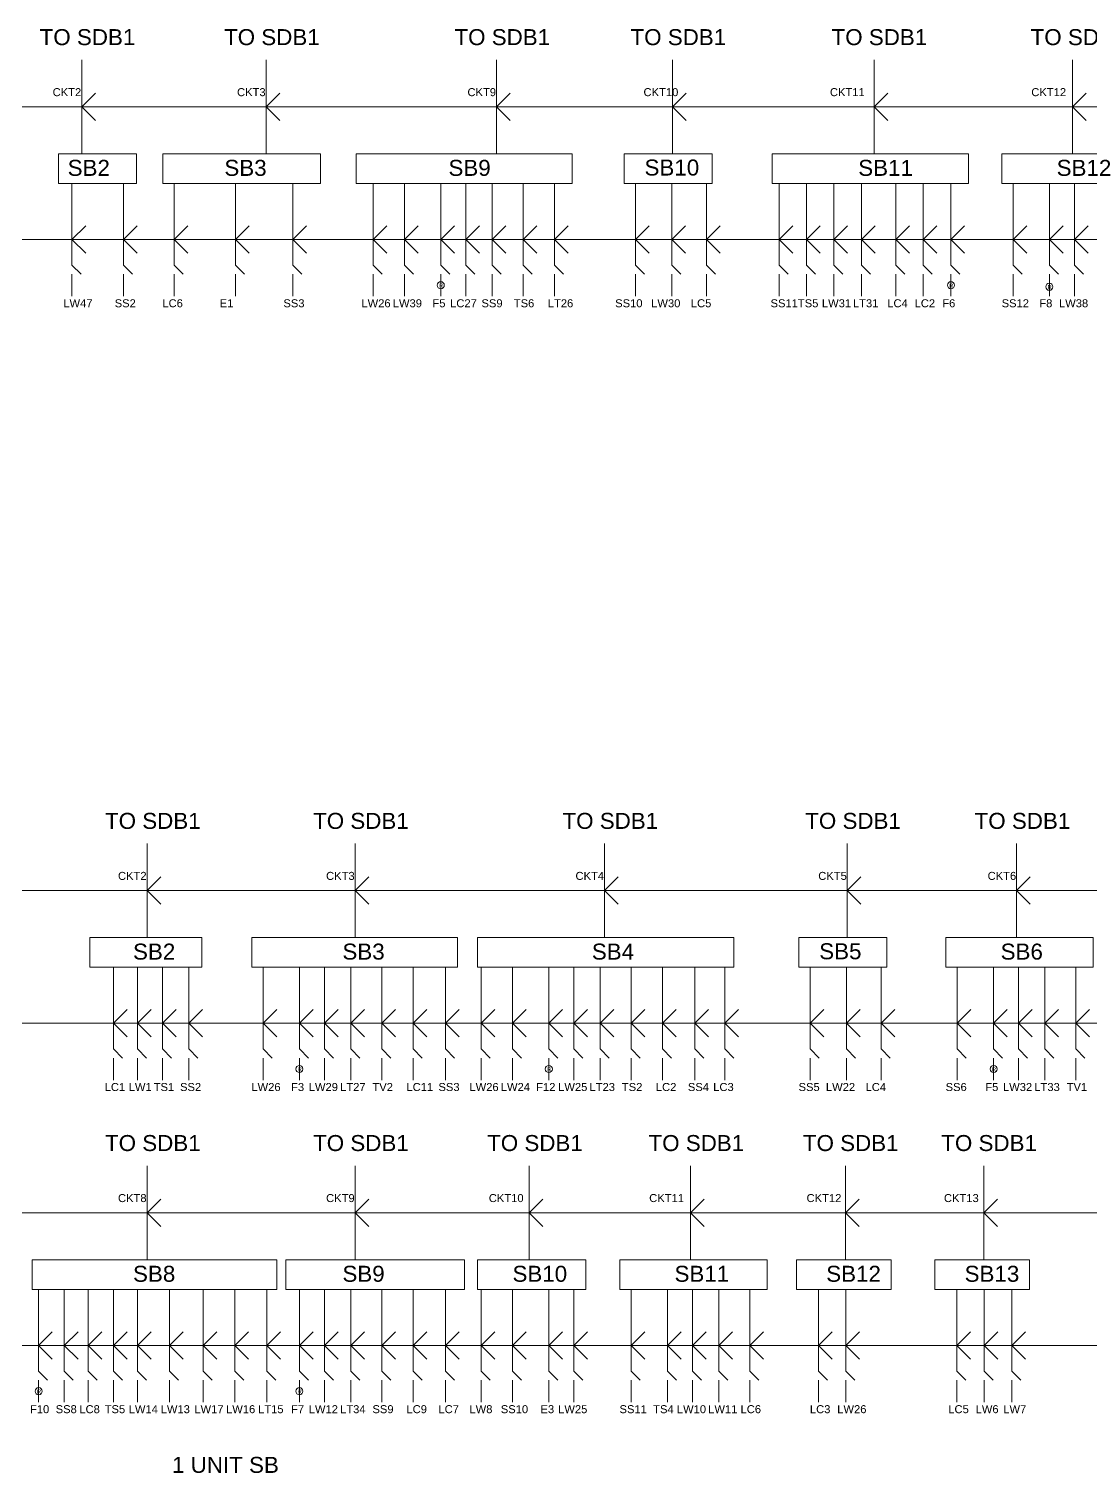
# Model space of a CAD drawing. Header units: inches. Extents: x 1065 to 31087, y 140 to 10961.
# Drawn here: x 2264 to 3855, y 2858 to 5023 of the extents above; entities that cross this region are included whole.
import ezdxf

# ---------------------------------------------------------------- set-up
doc = ezdxf.new("R2010")
doc.units = ezdxf.units.IN
doc.header["$MEASUREMENT"] = 0
doc.layers.add('6.Circuits', color=255, linetype='Continuous', lineweight=15)
doc.styles.add('Text 1', font='arial.ttf', dxfattribs={"height": 6})

msp = doc.modelspace()

# ---------------------------------------------------------------- linework, layer by layer
at = {"layer": '6.Circuits'}
for p, q in [((2343, 4836), (2343, 4977)), ((2619.5, 4836), (2619.5, 4977)), ((2965, 4836), (2965, 4977)), ((3229, 4836), (3229, 4977)), ((3531.5, 4836), (3531.5, 4977)), ((3829, 4836), (3829, 4977)), ((2343, 4906.5), (2363.5, 4927)), ((2619.5, 4906.5), (2640, 4927)), ((2965, 4906.5), (2985.5, 4927)), ((3229, 4906.5), (3249.5, 4927)), ((3531.5, 4906.5), (3552, 4927)), ((3829, 4906.5), (3849.5, 4927)), ((2110, 4906.5), (4393.5, 4906.5)), ((2343, 4906.5), (2363.5, 4886)), ((2619.5, 4906.5), (2640, 4886)), ((2965, 4906.5), (2985.5, 4886)), ((3229, 4906.5), (3249.5, 4886)), ((3531.5, 4906.5), (3552, 4886)), ((3829, 4906.5), (3849.5, 4886)), ((2328.5, 4707.5), (2328.5, 4791.5)), ((2405.5, 4707.5), (2405.5, 4791.5)), ((2481.5, 4707.5), (2481.5, 4791.5)), ((2573.5, 4707.5), (2573.5, 4791.5)), ((2659.5, 4707.5), (2659.5, 4791.5)), ((2780, 4707.5), (2780, 4791.5)), ((2827, 4707.5), (2827, 4791.5)), ((2881.5, 4707.5), (2881.5, 4791.5)), ((2919, 4707.5), (2919, 4791.5)), ((2958.5, 4707.5), (2958.5, 4791.5)), ((3005, 4707.5), (3005, 4791.5)), ((3052, 4707.5), (3052, 4791.5)), ((3173.5, 4707.5), (3173.5, 4791.5)), ((3228, 4707.5), (3228, 4791.5)), ((3280, 4707.5), (3280, 4791.5)), ((3389, 4707.5), (3389, 4791.5)), ((3430, 4707.5), (3430, 4791.5)), ((3471, 4707.5), (3471, 4791.5)), ((3512.5, 4707.5), (3512.5, 4791.5)), ((3564, 4707.5), (3564, 4791.5)), ((3605, 4707.5), (3605, 4791.5)), ((3646.5, 4707.5), (3646.5, 4791.5)), ((3740, 4707.5), (3740, 4791.5)), ((3794.5, 4707.5), (3794.5, 4791.5)), ((3832, 4707.5), (3832, 4791.5)), ((2328.5, 4707.5), (2349, 4728)), ((2405.5, 4707.5), (2426, 4728)), ((2481.5, 4707.5), (2502, 4728)), ((2573.5, 4707.5), (2594, 4728)), ((2659.5, 4707.5), (2680, 4728)), ((2780, 4707.5), (2800.5, 4728)), ((2827, 4707.5), (2847.5, 4728)), ((2881.5, 4707.5), (2902, 4728)), ((2919, 4707.5), (2939.5, 4728)), ((2958.5, 4707.5), (2979, 4728)), ((3005, 4707.5), (3025.5, 4728)), ((3052, 4707.5), (3072.5, 4728)), ((3173.5, 4707.5), (3194, 4728)), ((3228, 4707.5), (3248.5, 4728)), ((3280, 4707.5), (3300.5, 4728)), ((3389, 4707.5), (3409.5, 4728)), ((3430, 4707.5), (3450.5, 4728)), ((3471, 4707.5), (3491.5, 4728)), ((3512.5, 4707.5), (3533, 4728)), ((3564, 4707.5), (3584.5, 4728)), ((3605, 4707.5), (3625.5, 4728)), ((3646.5, 4707.5), (3667, 4728)), ((3740, 4707.5), (3760.5, 4728)), ((3794.5, 4707.5), (3815, 4728)), ((3832, 4707.5), (3852.5, 4728)), ((1918.5, 4707.5), (4535.5, 4707.5)), ((2328.5, 4707.5), (2328.5, 4669)), ((2328.5, 4707.5), (2349, 4687)), ((2405.5, 4707.5), (2405.5, 4669)), ((2405.5, 4707.5), (2426, 4687)), ((2481.5, 4707.5), (2481.5, 4669)), ((2481.5, 4707.5), (2502, 4687)), ((2573.5, 4707.5), (2573.5, 4669)), ((2573.5, 4707.5), (2594, 4687)), ((2659.5, 4707.5), (2659.5, 4669)), ((2659.5, 4707.5), (2680, 4687)), ((2780, 4707.5), (2780, 4669)), ((2780, 4707.5), (2800.5, 4687)), ((2827, 4707.5), (2827, 4669)), ((2827, 4707.5), (2847.5, 4687)), ((2881.5, 4707.5), (2881.5, 4669)), ((2881.5, 4707.5), (2902, 4687)), ((2919, 4707.5), (2919, 4669)), ((2919, 4707.5), (2939.5, 4687)), ((2958.5, 4707.5), (2958.5, 4669)), ((2958.5, 4707.5), (2979, 4687)), ((3005, 4707.5), (3005, 4669)), ((3005, 4707.5), (3025.5, 4687)), ((3052, 4707.5), (3052, 4669)), ((3052, 4707.5), (3072.5, 4687)), ((3173.5, 4707.5), (3173.5, 4669)), ((3173.5, 4707.5), (3194, 4687)), ((3228, 4707.5), (3228, 4669)), ((3228, 4707.5), (3248.5, 4687)), ((3280, 4707.5), (3280, 4669)), ((3280, 4707.5), (3300.5, 4687)), ((3389, 4707.5), (3389, 4669)), ((3389, 4707.5), (3409.5, 4687)), ((3430, 4707.5), (3430, 4669)), ((3430, 4707.5), (3450.5, 4687)), ((3471, 4707.5), (3471, 4669)), ((3471, 4707.5), (3491.5, 4687)), ((3512.5, 4707.5), (3512.5, 4669)), ((3512.5, 4707.5), (3533, 4687)), ((3564, 4707.5), (3564, 4669)), ((3564, 4707.5), (3584.5, 4687)), ((3605, 4707.5), (3605, 4669)), ((3605, 4707.5), (3625.5, 4687)), ((3646.5, 4707.5), (3646.5, 4669)), ((3646.5, 4707.5), (3667, 4687)), ((3740, 4707.5), (3740, 4669)), ((3740, 4707.5), (3760.5, 4687)), ((3794.5, 4707.5), (3794.5, 4669)), ((3794.5, 4707.5), (3815, 4687)), ((3832, 4707.5), (3832, 4669)), ((3832, 4707.5), (3852.5, 4687)), ((2328.5, 4669), (2342, 4655.5)), ((2328.5, 4655.5), (2328.5, 4622.5)), ((2405.5, 4669), (2419, 4655.5)), ((2405.5, 4655.5), (2405.5, 4622.5)), ((2481.5, 4669), (2495, 4655.5)), ((2481.5, 4655.5), (2481.5, 4622.5)), ((2573.5, 4669), (2587, 4655.5)), ((2573.5, 4655.5), (2573.5, 4622.5)), ((2659.5, 4669), (2673, 4655.5)), ((2659.5, 4655.5), (2659.5, 4622.5)), ((2780, 4669), (2793.5, 4655.5)), ((2780, 4655.5), (2780, 4622.5)), ((2827, 4669), (2840.5, 4655.5)), ((2827, 4655.5), (2827, 4622.5)), ((2881.5, 4669), (2895, 4655.5)), ((2881.5, 4655.5), (2881.5, 4622.5)), ((2919, 4669), (2932.5, 4655.5)), ((2919, 4655.5), (2919, 4622.5)), ((2958.5, 4669), (2972, 4655.5)), ((2958.5, 4655.5), (2958.5, 4622.5)), ((3005, 4669), (3018.5, 4655.5)), ((3005, 4655.5), (3005, 4622.5)), ((3052, 4669), (3065.5, 4655.5)), ((3052, 4655.5), (3052, 4622.5)), ((3173.5, 4669), (3187, 4655.5)), ((3173.5, 4655.5), (3173.5, 4622.5)), ((3228, 4669), (3241.5, 4655.5)), ((3228, 4655.5), (3228, 4622.5)), ((3280, 4669), (3293.5, 4655.5)), ((3280, 4655.5), (3280, 4622.5)), ((3389, 4669), (3402.5, 4655.5)), ((3389, 4655.5), (3389, 4622.5)), ((3430, 4669), (3443.5, 4655.5)), ((3430, 4655.5), (3430, 4622.5)), ((3471, 4669), (3484.5, 4655.5)), ((3471, 4655.5), (3471, 4622.5)), ((3512.5, 4669), (3526, 4655.5)), ((3512.5, 4655.5), (3512.5, 4622.5)), ((3564, 4669), (3577.5, 4655.5)), ((3564, 4655.5), (3564, 4622.5)), ((3605, 4669), (3618.5, 4655.5)), ((3605, 4655.5), (3605, 4622.5)), ((3646.5, 4669), (3660, 4655.5)), ((3646.5, 4655.5), (3646.5, 4622.5)), ((3740, 4669), (3753.5, 4655.5)), ((3740, 4655.5), (3740, 4622.5)), ((3794.5, 4669), (3808, 4655.5)), ((3794.5, 4655.5), (3794.5, 4622.5)), ((3832, 4669), (3845.5, 4655.5)), ((3832, 4655.5), (3832, 4622.5)), ((2441, 3661), (2441, 3802)), ((2753, 3661), (2753, 3802)), ((3127, 3661), (3127, 3802)), ((3491, 3661), (3491, 3802)), ((3745, 3661), (3745, 3802)), ((2441, 3731.5), (2461.5, 3752)), ((2753, 3731.5), (2773.5, 3752)), ((3127, 3731.5), (3147.5, 3752)), ((3491, 3731.5), (3511.5, 3752)), ((3745, 3731.5), (3765.5, 3752)), ((2183, 3731.5), (4054, 3731.5)), ((2441, 3731.5), (2461.5, 3711)), ((2753, 3731.5), (2773.5, 3711)), ((3127, 3731.5), (3147.5, 3711)), ((3491, 3731.5), (3511.5, 3711)), ((3745, 3731.5), (3765.5, 3711)), ((2390.5, 3532.5), (2390.5, 3616.5)), ((2426.5, 3532.5), (2426.5, 3616.5)), ((2464, 3532.5), (2464, 3616.5)), ((2503.5, 3532.5), (2503.5, 3616.5)), ((2615, 3532.5), (2615, 3616.5)), ((2669.5, 3532.5), (2669.5, 3616.5)), ((2707, 3532.5), (2707, 3616.5)), ((2746.5, 3532.5), (2746.5, 3616.5)), ((2793, 3532.5), (2793, 3616.5)), ((2840, 3532.5), (2840, 3616.5)), ((2888.5, 3532.5), (2888.5, 3616.5)), ((2942, 3532.5), (2942, 3616.5)), ((2989, 3532.5), (2989, 3616.5)), ((3043.5, 3532.5), (3043.5, 3616.5)), ((3081, 3532.5), (3081, 3616.5)), ((3120.5, 3532.5), (3120.5, 3616.5)), ((3167, 3532.5), (3167, 3616.5)), ((3214, 3532.5), (3214, 3616.5)), ((3262.5, 3532.5), (3262.5, 3616.5)), ((3307.5, 3532.5), (3307.5, 3616.5)), ((3435.5, 3532.5), (3435.5, 3616.5)), ((3490, 3532.5), (3490, 3616.5)), ((3542, 3532.5), (3542, 3616.5)), ((3656, 3532.5), (3656, 3616.5)), ((3710.5, 3532.5), (3710.5, 3616.5)), ((3748, 3532.5), (3748, 3616.5)), ((3787.5, 3532.5), (3787.5, 3616.5)), ((3834, 3532.5), (3834, 3616.5)), ((2390.5, 3532.5), (2411, 3553)), ((2426.5, 3532.5), (2447, 3553)), ((2464, 3532.5), (2484.5, 3553)), ((2503.5, 3532.5), (2524, 3553)), ((2615, 3532.5), (2635.5, 3553)), ((2669.5, 3532.5), (2690, 3553)), ((2707, 3532.5), (2727.5, 3553)), ((2746.5, 3532.5), (2767, 3553)), ((2793, 3532.5), (2813.5, 3553)), ((2840, 3532.5), (2860.5, 3553)), ((2888.5, 3532.5), (2909, 3553)), ((2942, 3532.5), (2962.5, 3553)), ((2989, 3532.5), (3009.5, 3553)), ((3043.5, 3532.5), (3064, 3553)), ((3081, 3532.5), (3101.5, 3553)), ((3120.5, 3532.5), (3141, 3553)), ((3167, 3532.5), (3187.5, 3553)), ((3214, 3532.5), (3234.5, 3553)), ((3262.5, 3532.5), (3283, 3553)), ((3307.5, 3532.5), (3328, 3553)), ((3435.5, 3532.5), (3456, 3553)), ((3490, 3532.5), (3510.5, 3553)), ((3542, 3532.5), (3562.5, 3553)), ((3656, 3532.5), (3676.5, 3553)), ((3710.5, 3532.5), (3731, 3553)), ((3748, 3532.5), (3768.5, 3553)), ((3787.5, 3532.5), (3808, 3553)), ((3834, 3532.5), (3854.5, 3553)), ((2142.5, 3532.5), (4159, 3532.5)), ((2390.5, 3532.5), (2390.5, 3494)), ((2390.5, 3532.5), (2411, 3512)), ((2426.5, 3532.5), (2426.5, 3494)), ((2426.5, 3532.5), (2447, 3512)), ((2464, 3532.5), (2464, 3494)), ((2464, 3532.5), (2484.5, 3512)), ((2503.5, 3532.5), (2503.5, 3494)), ((2503.5, 3532.5), (2524, 3512)), ((2615, 3532.5), (2615, 3494)), ((2615, 3532.5), (2635.5, 3512)), ((2669.5, 3532.5), (2669.5, 3494)), ((2669.5, 3532.5), (2690, 3512)), ((2707, 3532.5), (2707, 3494)), ((2707, 3532.5), (2727.5, 3512)), ((2746.5, 3532.5), (2746.5, 3494)), ((2746.5, 3532.5), (2767, 3512)), ((2793, 3532.5), (2793, 3494)), ((2793, 3532.5), (2813.5, 3512)), ((2840, 3532.5), (2840, 3494)), ((2840, 3532.5), (2860.5, 3512)), ((2888.5, 3532.5), (2888.5, 3494)), ((2888.5, 3532.5), (2909, 3512)), ((2942, 3532.5), (2942, 3494)), ((2942, 3532.5), (2962.5, 3512)), ((2989, 3532.5), (2989, 3494)), ((2989, 3532.5), (3009.5, 3512)), ((3043.5, 3532.5), (3043.5, 3494)), ((3043.5, 3532.5), (3064, 3512)), ((3081, 3532.5), (3081, 3494)), ((3081, 3532.5), (3101.5, 3512)), ((3120.5, 3532.5), (3120.5, 3494)), ((3120.5, 3532.5), (3141, 3512)), ((3167, 3532.5), (3167, 3494)), ((3167, 3532.5), (3187.5, 3512)), ((3214, 3532.5), (3214, 3494)), ((3214, 3532.5), (3234.5, 3512)), ((3262.5, 3532.5), (3262.5, 3494)), ((3262.5, 3532.5), (3283, 3512)), ((3307.5, 3532.5), (3307.5, 3494)), ((3307.5, 3532.5), (3328, 3512)), ((3435.5, 3532.5), (3435.5, 3494)), ((3435.5, 3532.5), (3456, 3512)), ((3490, 3532.5), (3490, 3494)), ((3490, 3532.5), (3510.5, 3512)), ((3542, 3532.5), (3542, 3494)), ((3542, 3532.5), (3562.5, 3512)), ((3656, 3532.5), (3656, 3494)), ((3656, 3532.5), (3676.5, 3512)), ((3710.5, 3532.5), (3710.5, 3494)), ((3710.5, 3532.5), (3731, 3512)), ((3748, 3532.5), (3748, 3494)), ((3748, 3532.5), (3768.5, 3512)), ((3787.5, 3532.5), (3787.5, 3494)), ((3787.5, 3532.5), (3808, 3512)), ((3834, 3532.5), (3834, 3494)), ((3834, 3532.5), (3854.5, 3512)), ((2390.5, 3494), (2404, 3480.5)), ((2426.5, 3494), (2440, 3480.5)), ((2464, 3494), (2477.5, 3480.5)), ((2503.5, 3494), (2517, 3480.5)), ((2615, 3494), (2628.5, 3480.5)), ((2669.5, 3494), (2683, 3480.5)), ((2707, 3494), (2720.5, 3480.5)), ((2746.5, 3494), (2760, 3480.5)), ((2793, 3494), (2806.5, 3480.5)), ((2840, 3494), (2853.5, 3480.5)), ((2888.5, 3494), (2902, 3480.5)), ((2942, 3494), (2955.5, 3480.5)), ((2989, 3494), (3002.5, 3480.5)), ((3043.5, 3494), (3057, 3480.5)), ((3081, 3494), (3094.5, 3480.5)), ((3120.5, 3494), (3134, 3480.5)), ((3167, 3494), (3180.5, 3480.5)), ((3214, 3494), (3227.5, 3480.5)), ((3262.5, 3494), (3276, 3480.5)), ((3307.5, 3494), (3321, 3480.5)), ((3435.5, 3494), (3449, 3480.5)), ((3490, 3494), (3503.5, 3480.5)), ((3542, 3494), (3555.5, 3480.5)), ((3656, 3494), (3669.5, 3480.5)), ((3710.5, 3494), (3724, 3480.5)), ((3748, 3494), (3761.5, 3480.5)), ((3787.5, 3494), (3801, 3480.5)), ((3834, 3494), (3847.5, 3480.5)), ((2390.5, 3480.5), (2390.5, 3447.5)), ((2426.5, 3480.5), (2426.5, 3447.5)), ((2464, 3480.5), (2464, 3447.5)), ((2503.5, 3480.5), (2503.5, 3447.5)), ((2615, 3480.5), (2615, 3447.5)), ((2669.5, 3480.5), (2669.5, 3447.5)), ((2707, 3480.5), (2707, 3447.5)), ((2746.5, 3480.5), (2746.5, 3447.5)), ((2793, 3480.5), (2793, 3447.5)), ((2840, 3480.5), (2840, 3447.5)), ((2888.5, 3480.5), (2888.5, 3447.5)), ((2942, 3480.5), (2942, 3447.5)), ((2989, 3480.5), (2989, 3447.5)), ((3043.5, 3480.5), (3043.5, 3447.5)), ((3081, 3480.5), (3081, 3447.5)), ((3120.5, 3480.5), (3120.5, 3447.5)), ((3167, 3480.5), (3167, 3447.5)), ((3214, 3480.5), (3214, 3447.5)), ((3262.5, 3480.5), (3262.5, 3447.5)), ((3307.5, 3480.5), (3307.5, 3447.5)), ((3435.5, 3480.5), (3435.5, 3447.5)), ((3490, 3480.5), (3490, 3447.5)), ((3542, 3480.5), (3542, 3447.5)), ((3656, 3480.5), (3656, 3447.5)), ((3710.5, 3480.5), (3710.5, 3447.5)), ((3748, 3480.5), (3748, 3447.5)), ((3787.5, 3480.5), (3787.5, 3447.5)), ((3834, 3480.5), (3834, 3447.5)), ((2441, 3178), (2441, 3319)), ((2753, 3178), (2753, 3319)), ((3014, 3178), (3014, 3319)), ((3256, 3178), (3256, 3319)), ((3488.5, 3178), (3488.5, 3319)), ((3696, 3178), (3696, 3319)), ((2074, 3248.5), (4054, 3248.5)), ((2441, 3248.5), (2461.5, 3269)), ((2441, 3248.5), (2461.5, 3228)), ((2753, 3248.5), (2773.5, 3269)), ((2753, 3248.5), (2773.5, 3228)), ((3014, 3248.5), (3034.5, 3269)), ((3014, 3248.5), (3034.5, 3228)), ((3256, 3248.5), (3276.5, 3269)), ((3256, 3248.5), (3276.5, 3228)), ((3488.5, 3248.5), (3509, 3269)), ((3488.5, 3248.5), (3509, 3228)), ((3696, 3248.5), (3716.5, 3269)), ((3696, 3248.5), (3716.5, 3228)), ((2278.5, 3049.5), (2278.5, 3133.5)), ((2317, 3049.5), (2317, 3133.5)), ((2352.5, 3049.5), (2352.5, 3133.5)), ((2390.5, 3049.5), (2390.5, 3133.5)), ((2426.5, 3049.5), (2426.5, 3133.5)), ((2474.5, 3049.5), (2474.5, 3133.5)), ((2525, 3049.5), (2525, 3133.5)), ((2572.5, 3049.5), (2572.5, 3133.5)), ((2620.5, 3049.5), (2620.5, 3133.5)), ((2669.5, 3049.5), (2669.5, 3133.5)), ((2707, 3049.5), (2707, 3133.5)), ((2746.5, 3049.5), (2746.5, 3133.5)), ((2793, 3049.5), (2793, 3133.5)), ((2840, 3049.5), (2840, 3133.5)), ((2888.5, 3049.5), (2888.5, 3133.5)), ((2942, 3049.5), (2942, 3133.5)), ((2989, 3049.5), (2989, 3133.5)), ((3043.5, 3049.5), (3043.5, 3133.5)), ((3081, 3049.5), (3081, 3133.5)), ((3167, 3049.5), (3167, 3133.5)), ((3221.5, 3049.5), (3221.5, 3133.5)), ((3259, 3049.5), (3259, 3133.5)), ((3298.5, 3049.5), (3298.5, 3133.5)), ((3345, 3049.5), (3345, 3133.5)), ((3448, 3049.5), (3448, 3133.5)), ((3489, 3049.5), (3489, 3133.5)), ((3655.5, 3049.5), (3655.5, 3133.5)), ((3696.5, 3049.5), (3696.5, 3133.5)), ((3738, 3049.5), (3738, 3133.5)), ((2278.5, 3049.5), (2299, 3070)), ((2317, 3049.5), (2337.5, 3070)), ((2352.5, 3049.5), (2373, 3070)), ((2390.5, 3049.5), (2411, 3070)), ((2426.5, 3049.5), (2447, 3070)), ((2474.5, 3049.5), (2495, 3070)), ((2525, 3049.5), (2545.5, 3070)), ((2572.5, 3049.5), (2593, 3070)), ((2620.5, 3049.5), (2641, 3070)), ((2669.5, 3049.5), (2690, 3070)), ((2707, 3049.5), (2727.5, 3070)), ((2746.5, 3049.5), (2767, 3070)), ((2793, 3049.5), (2813.5, 3070)), ((2840, 3049.5), (2860.5, 3070)), ((2888.5, 3049.5), (2909, 3070)), ((2942, 3049.5), (2962.5, 3070)), ((2989, 3049.5), (3009.5, 3070)), ((3043.5, 3049.5), (3064, 3070)), ((3081, 3049.5), (3101.5, 3070)), ((3167, 3049.5), (3187.5, 3070)), ((3221.5, 3049.5), (3242, 3070)), ((3259, 3049.5), (3279.5, 3070)), ((3298.5, 3049.5), (3319, 3070)), ((3345, 3049.5), (3365.5, 3070)), ((3448, 3049.5), (3468.5, 3070)), ((3489, 3049.5), (3509.5, 3070)), ((3655.5, 3049.5), (3676, 3070)), ((3696.5, 3049.5), (3717, 3070)), ((3738, 3049.5), (3758.5, 3070)), ((2142.5, 3049.5), (4159, 3049.5)), ((2278.5, 3049.5), (2278.5, 3011)), ((2278.5, 3049.5), (2299, 3029)), ((2317, 3049.5), (2317, 3011)), ((2317, 3049.5), (2337.5, 3029)), ((2352.5, 3049.5), (2352.5, 3011)), ((2352.5, 3049.5), (2373, 3029)), ((2390.5, 3049.5), (2390.5, 3011)), ((2390.5, 3049.5), (2411, 3029)), ((2426.5, 3049.5), (2426.5, 3011)), ((2426.5, 3049.5), (2447, 3029)), ((2474.5, 3049.5), (2474.5, 3011)), ((2474.5, 3049.5), (2495, 3029)), ((2525, 3049.5), (2525, 3011)), ((2525, 3049.5), (2545.5, 3029)), ((2572.5, 3049.5), (2572.5, 3011)), ((2572.5, 3049.5), (2593, 3029)), ((2620.5, 3049.5), (2620.5, 3011)), ((2620.5, 3049.5), (2641, 3029)), ((2669.5, 3049.5), (2669.5, 3011)), ((2669.5, 3049.5), (2690, 3029)), ((2707, 3049.5), (2707, 3011)), ((2707, 3049.5), (2727.5, 3029)), ((2746.5, 3049.5), (2746.5, 3011)), ((2746.5, 3049.5), (2767, 3029)), ((2793, 3049.5), (2793, 3011)), ((2793, 3049.5), (2813.5, 3029)), ((2840, 3049.5), (2840, 3011)), ((2840, 3049.5), (2860.5, 3029)), ((2888.5, 3049.5), (2888.5, 3011)), ((2888.5, 3049.5), (2909, 3029)), ((2942, 3049.5), (2942, 3011)), ((2942, 3049.5), (2962.5, 3029)), ((2989, 3049.5), (2989, 3011)), ((2989, 3049.5), (3009.5, 3029)), ((3043.5, 3049.5), (3043.5, 3011)), ((3043.5, 3049.5), (3064, 3029)), ((3081, 3049.5), (3081, 3011)), ((3081, 3049.5), (3101.5, 3029)), ((3167, 3049.5), (3167, 3011)), ((3167, 3049.5), (3187.5, 3029)), ((3221.5, 3049.5), (3221.5, 3011)), ((3221.5, 3049.5), (3242, 3029)), ((3259, 3049.5), (3259, 3011)), ((3259, 3049.5), (3279.5, 3029)), ((3298.5, 3049.5), (3298.5, 3011)), ((3298.5, 3049.5), (3319, 3029)), ((3345, 3049.5), (3345, 3011)), ((3345, 3049.5), (3365.5, 3029)), ((3448, 3049.5), (3448, 3011)), ((3448, 3049.5), (3468.5, 3029)), ((3489, 3049.5), (3489, 3011)), ((3489, 3049.5), (3509.5, 3029)), ((3655.5, 3049.5), (3655.5, 3011)), ((3655.5, 3049.5), (3676, 3029)), ((3696.5, 3049.5), (3696.5, 3011)), ((3696.5, 3049.5), (3717, 3029)), ((3738, 3049.5), (3738, 3011)), ((3738, 3049.5), (3758.5, 3029)), ((2278.5, 3011), (2292, 2997.5)), ((2317, 3011), (2330.5, 2997.5)), ((2352.5, 3011), (2366, 2997.5)), ((2390.5, 3011), (2404, 2997.5)), ((2426.5, 3011), (2440, 2997.5)), ((2474.5, 3011), (2488, 2997.5)), ((2525, 3011), (2538.5, 2997.5)), ((2572.5, 3011), (2586, 2997.5)), ((2620.5, 3011), (2634, 2997.5)), ((2669.5, 3011), (2683, 2997.5)), ((2707, 3011), (2720.5, 2997.5)), ((2746.5, 3011), (2760, 2997.5)), ((2793, 3011), (2806.5, 2997.5)), ((2840, 3011), (2853.5, 2997.5)), ((2888.5, 3011), (2902, 2997.5)), ((2942, 3011), (2955.5, 2997.5)), ((2989, 3011), (3002.5, 2997.5)), ((3043.5, 3011), (3057, 2997.5)), ((3081, 3011), (3094.5, 2997.5)), ((3167, 3011), (3180.5, 2997.5)), ((3221.5, 3011), (3235, 2997.5)), ((3259, 3011), (3272.5, 2997.5)), ((3298.5, 3011), (3312, 2997.5)), ((3345, 3011), (3358.5, 2997.5)), ((3448, 3011), (3461.5, 2997.5)), ((3489, 3011), (3502.5, 2997.5)), ((3655.5, 3011), (3669, 2997.5)), ((3696.5, 3011), (3710, 2997.5)), ((3738, 3011), (3751.5, 2997.5)), ((2278.5, 2997.5), (2278.5, 2964.5)), ((2317, 2997.5), (2317, 2964.5)), ((2352.5, 2997.5), (2352.5, 2964.5)), ((2390.5, 2997.5), (2390.5, 2964.5)), ((2426.5, 2997.5), (2426.5, 2964.5)), ((2474.5, 2997.5), (2474.5, 2964.5)), ((2525, 2997.5), (2525, 2964.5)), ((2572.5, 2997.5), (2572.5, 2964.5)), ((2620.5, 2997.5), (2620.5, 2964.5)), ((2669.5, 2997.5), (2669.5, 2964.5)), ((2707, 2997.5), (2707, 2964.5)), ((2746.5, 2997.5), (2746.5, 2964.5)), ((2793, 2997.5), (2793, 2964.5)), ((2840, 2997.5), (2840, 2964.5)), ((2888.5, 2997.5), (2888.5, 2964.5)), ((2942, 2997.5), (2942, 2964.5)), ((2989, 2997.5), (2989, 2964.5)), ((3043.5, 2997.5), (3043.5, 2964.5)), ((3081, 2997.5), (3081, 2964.5)), ((3167, 2997.5), (3167, 2964.5)), ((3221.5, 2997.5), (3221.5, 2964.5)), ((3259, 2997.5), (3259, 2964.5)), ((3298.5, 2997.5), (3298.5, 2964.5)), ((3345, 2997.5), (3345, 2964.5)), ((3448, 2997.5), (3448, 2964.5)), ((3489, 2997.5), (3489, 2964.5)), ((3655.5, 2997.5), (3655.5, 2964.5)), ((3696.5, 2997.5), (3696.5, 2964.5)), ((3738, 2997.5), (3738, 2964.5))]:
    msp.add_line(p, q, dxfattribs=at)
for points in [[(2308.5, 4836), (2425, 4836), (2425, 4791.5), (2308.5, 4791.5)], [(2464.5, 4836), (2701, 4836), (2701, 4791.5), (2464.5, 4791.5)], [(2754.5, 4836), (3078.5, 4836), (3078.5, 4791.5), (2754.5, 4791.5)], [(3156.5, 4836), (3288.5, 4836), (3288.5, 4791.5), (3156.5, 4791.5)], [(3378.5, 4836), (3673, 4836), (3673, 4791.5), (3378.5, 4791.5)], [(3723, 4836), (3944, 4836), (3944, 4791.5), (3723, 4791.5)], [(2355, 3661), (2523, 3661), (2523, 3616.5), (2355, 3616.5)], [(2598, 3661), (2906.5, 3661), (2906.5, 3616.5), (2598, 3616.5)], [(2936.5, 3661), (3321, 3661), (3321, 3616.5), (2936.5, 3616.5)], [(3418.5, 3661), (3550.5, 3661), (3550.5, 3616.5), (3418.5, 3616.5)], [(3639, 3661), (3860, 3661), (3860, 3616.5), (3639, 3616.5)], [(2269, 3178), (2635.5, 3178), (2635.5, 3133.5), (2269, 3133.5)], [(2649, 3178), (2917, 3178), (2917, 3133.5), (2649, 3133.5)], [(2936.5, 3178), (3099, 3178), (3099, 3133.5), (2936.5, 3133.5)], [(3150, 3178), (3371, 3178), (3371, 3133.5), (3150, 3133.5)], [(3415, 3178), (3557, 3178), (3557, 3133.5), (3415, 3133.5)], [(3622.5, 3178), (3764.5, 3178), (3764.5, 3133.5), (3622.5, 3133.5)]]:
    msp.add_lwpolyline(points, close=True, dxfattribs=at)
for centre in [(2881.5, 4639), (3646.5, 4639), (3793.99252, 4636.72207), (2669.5, 3464), (3043.5, 3464), (3710.5, 3464), (2278.5, 2981), (2669.5, 2981)]:
    msp.add_circle(centre, 5.3033, dxfattribs=at)

# ---------------------------------------------------------------- texts
at = {"layer": '6.Circuits', "attachment_point": 1, "style": 'Text 1'}
for s, width, heights, insert, char_height in [('TO {\\fArial Baltic|b0|i0|c186|p34;SDB1}', 150.6610525, [30.45342], (2280, 5023), 24), ('TO {\\fArial Baltic|b0|i0|c186|p34;SDB1}', 150.6610525, [30.45342], (2556.5, 5023), 24), ('TO {\\fArial Baltic|b0|i0|c186|p34;SDB1}', 150.6610525, [30.45342], (2902, 5023), 24), ('TO {\\fArial Baltic|b0|i0|c186|p34;SDB1}', 150.6610525, [30.45342], (3166, 5023), 24), ('TO {\\fArial Baltic|b0|i0|c186|p34;SDB1}', 138.5125372, [53.9443], (3467.5, 5023), 24), ('TO {\\fArial Baltic|b0|i0|c186|p34;SDB1}', 150.6610525, [30.45342], (3766, 5023), 24), ('{\\fArial Baltic|b0|i0|c186|p34;CKT2}', 14.5, [0], (2299.5, 4934.5), 12), ('{\\fArial Baltic|b0|i0|c186|p34;CKT}3', 14.5, [0], (2576, 4934.5), 12), ('{\\fArial Baltic|b0|i0|c186|p34;CKT}9', 14.5, [0], (2921.5, 4934.5), 12), ('{\\fArial Baltic|b0|i0|c186|p34;CKT}10', 14.5, [0], (3185.5, 4934.5), 12), ('{\\fArial Baltic|b0|i0|c186|p34;CKT}11', 14.5, [12.40928], (3465, 4934.5), 12), ('{\\fArial Baltic|b0|i0|c186|p34;CKT1}2', 14.5, [0], (3767, 4934.5), 12), ('{\\fArial Baltic|b0|i0|c186|p34;SB}2', 14.5, [0], (2322, 4827), 24), ('{\\fArial Baltic|b0|i0|c186|p34;SB}3', 14.5, [0], (2557, 4827), 24), ('{\\fArial Baltic|b0|i0|c186|p34;SB}9', 14.5, [0], (2893, 4827), 24), ('{\\fArial Baltic|b0|i0|c186|p34;SB}10', 14.5, [0], (3187, 4827.5), 24), ('{\\fArial Baltic|b0|i0|c186|p34;SB1}1', 14.5, [0], (3507.5, 4827), 24), ('{\\fArial Baltic|b0|i0|c186|p34;SB1}2', 14.5, [0], (3805, 4827), 24), ('R', 5.5, [0], (2879, 4641.5), 6), ('R', 5.5, [0], (3644, 4641.5), 6), ('R', 5.5, [0], (3791.49252, 4639.22207), 6), ('{\\fArial Baltic|b0|i0|c186|p34;LW}47', 14.5, [0], (2315.5, 4618), 12), ('SS2', 14.5, [0], (2392.5, 4618), 12), ('LC6', 14.5, [0], (2464, 4618), 12), ('E1', 14.5, [0], (2550, 4618), 12), ('SS3', 14.5, [0], (2645.5, 4618), 12), ('{\\fArial Baltic|b0|i0|c186|p34;LW2}6', 14.5, [0], (2762.5, 4618), 12), ('{\\fArial Baltic|b0|i0|c186|p34;LW}39', 14.5, [0], (2809.5, 4618), 12), ('{\\fArial Baltic|b0|i0|c186|p34;F}5', 14.5, [0], (2869, 4618), 12), ('LC27', 14.5, [0], (2895.5, 4618), 12), ('SS9', 14.5, [0], (2942.5, 4618), 12), ('{\\fArial Baltic|b0|i0|c186|p34;TS}6', 14.5, [0], (2991, 4618), 12), ('LT26', 14.5, [0], (3042, 4618), 12), ('{\\fArial Baltic|b0|i0|c186|p34;SS}10', 14.5, [0], (3143, 4618), 12), ('{\\fArial Baltic|b0|i0|c186|p34;LW}30', 14.5, [0], (3197, 4618), 12), ('{\\fArial Baltic|b0|i0|c186|p34;LC}5', 14.5, [0], (3256.5, 4618), 12), ('{\\fArial Baltic|b0|i0|c186|p34;SS}1{\\fArial Baltic|b0|i0|c186|p34;1}', 14.5, [0], (3376, 4618), 12), ('{\\fArial Baltic|b0|i0|c186|p34;TS}5', 14.5, [0], (3417, 4618), 12), ('{\\fArial Baltic|b0|i0|c186|p34;LW}31', 14.5, [0], (3453, 4618), 12), ('{\\fArial Baltic|b0|i0|c186|p34;L}T31', 14.5, [0], (3499.5, 4618), 12), ('{\\fArial Baltic|b0|i0|c186|p34;LC}4', 14.5, [0], (3551, 4618), 12), ('{\\fArial Baltic|b0|i0|c186|p34;L}C2', 14.5, [0], (3592, 4618), 12), ('{\\fArial Baltic|b0|i0|c186|p34;F}6', 14.5, [0], (3633.5, 4618), 12), ('{\\fArial Baltic|b0|i0|c186|p34;SS1}2', 14.5, [0], (3722.5, 4618), 12), ('F8', 14.5, [0], (3779, 4618), 12), ('{\\fArial Baltic|b0|i0|c186|p34;LW}38', 14.5, [0], (3808.5, 4618), 12), ('TO {\\fArial Baltic|b0|i0|c186|p34;SDB1}', 150.6610525, [30.45342], (2378, 3848), 24), ('TO {\\fArial Baltic|b0|i0|c186|p34;SDB1}', 150.6610525, [30.45342], (2690, 3848), 24), ('TO {\\fArial Baltic|b0|i0|c186|p34;SDB1}', 150.6610525, [30.45342], (3064, 3848), 24), ('TO {\\fArial Baltic|b0|i0|c186|p34;SDB1}', 150.6610525, [30.45342], (3428, 3848), 24), ('TO {\\fArial Baltic|b0|i0|c186|p34;SDB1}', 150.6610525, [30.45342], (3682, 3848), 24), ('{\\fArial Baltic|b0|i0|c186|p34;CKT}2', 14.5, [0], (2397.5, 3759.5), 12), ('{\\fArial Baltic|b0|i0|c186|p34;CKT}3', 14.5, [0], (2709.5, 3759.5), 12), ('{\\fArial Baltic|b0|i0|c186|p34;CKT}4', 14.5, [0], (3083.5, 3759.5), 12), ('{\\fArial Baltic|b0|i0|c186|p34;CKT}5', 14.5, [0], (3447.5, 3759.5), 12), ('{\\fArial Baltic|b0|i0|c186|p34;CKT}6', 14.5, [0], (3701.5, 3759.5), 12), ('{\\fArial Baltic|b0|i0|c186|p34;SB}2', 14.5, [0], (2420, 3652), 24), ('{\\fArial Baltic|b0|i0|c186|p34;SB}3', 14.5, [0], (2734, 3652), 24), ('{\\fArial Baltic|b0|i0|c186|p34;SB}4', 14.5, [0], (3108, 3652), 24), ('{\\fArial Baltic|b0|i0|c186|p34;SB}5', 14.5, [0], (3449, 3652.5), 24), ('{\\fArial Baltic|b0|i0|c186|p34;SB}6', 14.5, [0], (3721, 3652), 24), ('R', 5.5, [0], (2667, 3466.5), 6), ('R', 5.5, [0], (3041, 3466.5), 6), ('R', 5.5, [0], (3708, 3466.5), 6), ('{\\fArial Baltic|b0|i0|c186|p34;LC}1', 14.5, [0], (2377.5, 3443), 12), ('{\\fArial Baltic|b0|i0|c186|p34;L}W1', 14.5, [0], (2413.5, 3443), 12), ('TS1', 14.5, [0], (2451, 3443), 12), ('SS2', 14.5, [0], (2490.5, 3443), 12), ('{\\fArial Baltic|b0|i0|c186|p34;LW2}6', 14.5, [0], (2597.5, 3443), 12), ('F3', 14.5, [0], (2657, 3443), 12), ('{\\fArial Baltic|b0|i0|c186|p34;L}W29', 14.5, [0], (2683.5, 3443), 12), ('{\\fArial Baltic|b0|i0|c186|p34;L}T27', 14.5, [0], (2730.5, 3443), 12), ('TV2', 14.5, [0], (2779, 3443), 12), ('{\\fArial Baltic|b0|i0|c186|p34;LC}11', 14.5, [0], (2830, 3443), 12), ('SS3', 14.5, [0], (2878, 3443), 12), ('{\\fArial Baltic|b0|i0|c186|p34;LW2}6', 14.5, [0], (2924.5, 3443), 12), ('{\\fArial Baltic|b0|i0|c186|p34;LW2}4', 14.5, [0], (2971.5, 3443), 12), ('{\\fArial Baltic|b0|i0|c186|p34;F}12', 14.5, [0], (3024.5, 3443), 12), ('{\\fArial Baltic|b0|i0|c186|p34;LW2}5', 14.5, [0], (3057.5, 3443), 12), ('{\\fArial Baltic|b0|i0|c186|p34;LT2}3', 14.5, [0], (3104.5, 3443), 12), ('{\\fArial Baltic|b0|i0|c186|p34;T}S{\\fArial Baltic|b0|i0|c186|p34;2}', 14.5, [0], (3153, 3443), 12), ('{\\fArial Baltic|b0|i0|c186|p34;LC}2', 14.5, [0], (3204, 3443), 12), ('{\\fArial Baltic|b0|i0|c186|p34;SS}4', 14.5, [0], (3252, 3443), 12), ('{\\fArial Baltic|b0|i0|c186|p34;L}C3', 14.5, [0], (3290, 3443), 12), ('SS5', 14.5, [0], (3418, 3443), 12), ('LW22', 14.5, [0], (3459, 3443), 12), ('LC4', 14.5, [0], (3518.5, 3443), 12), ('SS6', 14.5, [0], (3638.5, 3443), 12), ('{\\fArial Baltic|b0|i0|c186|p34;F}5', 14.5, [0], (3698, 3443), 12), ('{\\fArial Baltic|b0|i0|c186|p34;LW}32', 14.5, [0], (3724.5, 3443), 12), ('{\\fArial Baltic|b0|i0|c186|p34;LT}33', 14.5, [0], (3771.5, 3443), 12), ('{\\fArial Baltic|b0|i0|c186|p34;TV}1', 14.5, [0], (3820, 3443), 12), ('TO {\\fArial Baltic|b0|i0|c186|p34;SDB1}', 150.6610525, [30.45342], (2378, 3365), 24), ('TO {\\fArial Baltic|b0|i0|c186|p34;SDB1}', 150.6610525, [30.45342], (2690, 3365), 24), ('TO {\\fArial Baltic|b0|i0|c186|p34;SDB1}', 150.6610525, [30.45342], (2951, 3365), 24), ('TO {\\fArial Baltic|b0|i0|c186|p34;SDB1}', 150.6610525, [30.45342], (3193, 3365), 24), ('TO {\\fArial Baltic|b0|i0|c186|p34;SDB1}', 138.5125372, [53.9443], (3424.5, 3365), 24), ('TO {\\fArial Baltic|b0|i0|c186|p34;SDB1}', 138.5125372, [53.9443], (3632, 3365), 24), ('{\\fArial Baltic|b0|i0|c186|p34;CKT}8', 23.3945413, [11.66871], (2397.5, 3276.5), 12), ('{\\fArial Baltic|b0|i0|c186|p34;CKT}9', 14.5, [0], (2709.5, 3276.5), 12), ('{\\fArial Baltic|b0|i0|c186|p34;CKT}10', 14.5, [0], (2953.5, 3276.5), 12), ('{\\fArial Baltic|b0|i0|c186|p34;CKT}11', 14.5, [0], (3194, 3276.5), 12), ('{\\fArial Baltic|b0|i0|c186|p34;CKT}12', 14.5, [12.40928], (3430, 3276.5), 12), ('{\\fArial Baltic|b0|i0|c186|p34;CKT}13', 14.5, [12.40928], (3636, 3276.5), 12), ('{\\fArial Baltic|b0|i0|c186|p34;SB}8', 14.5, [0], (2420, 3169), 24), ('{\\fArial Baltic|b0|i0|c186|p34;SB}9', 14.5, [0], (2734, 3169), 24), ('{\\fArial Baltic|b0|i0|c186|p34;SB}10', 14.5, [0], (2989, 3169), 24), ('{\\fArial Baltic|b0|i0|c186|p34;SB}11', 14.5, [0], (3232, 3169), 24), ('{\\fArial Baltic|b0|i0|c186|p34;SB1}2', 14.5, [0], (3459.5, 3169), 24), ('{\\fArial Baltic|b0|i0|c186|p34;SB1}3', 24, [0], (3667, 3169), 24), ('R', 5.5, [0], (2276, 2983.5), 6), ('R', 5.5, [0], (2667, 2983.5), 6), ('F10', 14.5, [0], (2265.5, 2960), 12), ('{\\fArial Baltic|b0|i0|c186|p34;SS}8', 14.5, [0], (2304, 2960), 12), ('LC8', 14.5, [0], (2339.5, 2960), 12), ('TS5', 14.5, [0], (2377.5, 2960), 12), ('{\\fArial Baltic|b0|i0|c186|p34;L}W14', 14.5, [0], (2413.5, 2960), 12), ('LW13', 14.5, [0], (2461.5, 2960), 12), ('LW17', 14.5, [0], (2512, 2960), 12), ('LW16', 14.5, [0], (2559.5, 2960), 12), ('LT15', 14.5, [0], (2607.5, 2960), 12), ('{\\fArial Baltic|b0|i0|c186|p34;F}7', 14.5, [0], (2657, 2960), 12), ('{\\fArial Baltic|b0|i0|c186|p34;LW}12', 14.5, [0], (2683.5, 2960), 12), ('{\\fArial Baltic|b0|i0|c186|p34;LT}34', 14.5, [0], (2730.5, 2960), 12), ('SS9', 14.5, [0], (2779, 2960), 12), ('{\\fArial Baltic|b0|i0|c186|p34;LC}9', 14.5, [0], (2830, 2960), 12), ('LC7', 14.5, [0], (2878, 2960), 12), ('{\\fArial Baltic|b0|i0|c186|p34;LW}8', 14.5, [0], (2924.5, 2960), 12), ('SS10', 14.5, [0], (2971.5, 2960), 12), ('E{\\fArial Baltic|b0|i0|c186|p34;3}', 14.5, [0], (3031, 2960), 12), ('{\\fArial Baltic|b0|i0|c186|p34;LW2}5', 14.5, [0], (3057.5, 2960), 12), ('{\\fArial Baltic|b0|i0|c186|p34;SS}11', 14.5, [0], (3149.5, 2960), 12), ('TS4', 14.5, [0], (3200, 2960), 12), ('{\\fArial Baltic|b0|i0|c186|p34;LW}10', 14.5, [0], (3235.5, 2960), 12), ('{\\fArial Baltic|b0|i0|c186|p34;L}W11', 14.5, [0], (3282.5, 2960), 12), ('LC6', 14.5, [0], (3331, 2960), 12), ('{\\fArial Baltic|b0|i0|c186|p34;LC}3', 14.5, [0], (3435, 2960), 12), ('{\\fArial Baltic|b0|i0|c186|p34;LW}26', 14.5, [0], (3476, 2960), 12), ('{\\fArial Baltic|b0|i0|c186|p34;LC}5', 14.5, [0], (3642.5, 2960), 12), ('{\\fArial Baltic|b0|i0|c186|p34;LW}6', 14.5, [0], (3683.5, 2960), 12), ('{\\fArial Baltic|b0|i0|c186|p34;LW}7', 14.5, [0], (3725, 2960), 12), ('1 UNIT{\\fArial Baltic|b0|i0|c186|p34; SB}', 247.1568428, [55.99744], (2478.5, 2882.5), 24)]:
    msp.add_mtext_dynamic_manual_height_columns(s, width=width, gutter_width=30, heights=heights, dxfattribs=dict(at, insert=insert, char_height=char_height))

doc.saveas('drawing.dxf')
